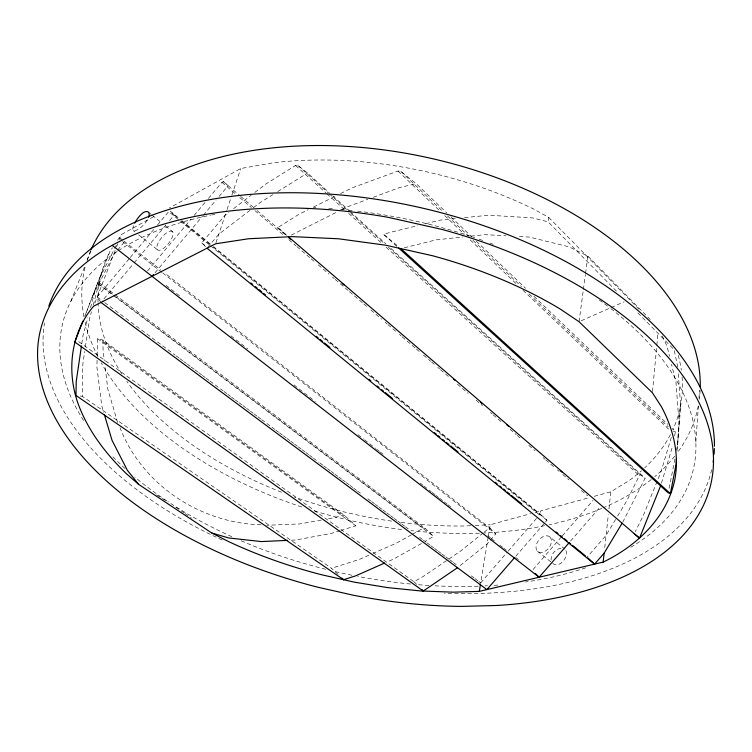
<?xml version="1.0" encoding="UTF-8"?>
<svg xmlns="http://www.w3.org/2000/svg" width="752" height="752" viewBox="0 0 752 752"><rect width="100%" height="100%" fill="white"/><g stroke="black" fill="none" stroke-linecap="round" stroke-linejoin="round"><path stroke-width="0.56" stroke-dasharray="3.76 2.82" d="M337.977 574.396L331.519 568.286L82.297 396.285L82.842 364.043L84.703 351.494M97.055 360.255L96.905 367.079L101.764 405.817L103.757 412.51M97.149 355.715L97.506 338.663L102.845 340.054L344.914 515.74L355.799 525.798L341.286 530.32M102.845 340.054L103.09 350.488L104.349 360.716M676.979 451.2L678.971 422.041L676.001 382.486L671.489 364.278M676.725 449.677L677.608 445.099L680.466 403.222L678.154 371.873M695.844 442.12L698.382 406.268M698.956 398.175L699.529 390.081M677.608 445.099L680.861 404.134M652.482 391.566L656.722 346.428M656.834 345.271L658.028 332.534M604.74 547.588L608.33 514.716M608.951 508.982L610.831 491.789L628.926 480.697A297.087 175 12.9 0 0 641.39 470.827M579.049 321.715L583.242 290.62M583.402 289.464L585.413 274.489M585.573 273.343L587.904 256.065L568.794 246.769L529.427 237.087L516.558 236.382M210.513 245.81L539.504 514.932L540.697 510.918L589.718 497.551M93.229 305.086L99.123 282.686L97.713 283.09L85.155 315.398M81.808 343.626L82.993 335.599L87.805 317.758M85.38 346.935L89.62 318.416L91.424 311.751M616.424 291.146L548.048 221.821L548.753 217.431L534.089 209.282A297.087 175 12.9 0 0 272.638 162.864L240.762 168.523L169.313 208.022M488.17 537.332L480.688 582.866L478.808 581.465M488.349 536.223L490.229 524.736L530.602 513.682M674.61 435.934L675.428 431.639L672.044 428.396M674.967 458.852L668.631 490.68M90.522 307.718L95.946 287.649M671.31 437.373L661.027 471.645L657.53 480.302M661.45 483.188L672.767 445.607M215.974 242.717L226.709 210.588M227.085 209.479L231.522 196.197M231.889 195.088L240.762 168.523M94.827 303.112L116.175 247.897M116.569 246.853L117.773 243.733M161.887 272.384L119.408 239.098L121.335 234.53L156.04 215.354M84.788 316.301L109.942 251.516L112.48 247.746M97.713 283.09L101.379 273.653M70.848 301.308L85.014 265.813M87.157 260.436L91.02 250.754M657.098 481.383L643.12 516.032L635.271 531.636M622.731 522.161L645.131 478.197L640.347 474.803L639.36 475.631L626.914 500.559L616.198 518.457M99.49 278.419L114.163 249.448M114.689 248.414L116.259 245.312M92.609 296.1L113.364 255.172L116.88 250.961M615.606 519.453L606.074 535.358L587.068 557.213M117.538 240.198L121.335 234.53M117.585 250.125L123.93 242.548L121.768 239.963M100.975 302.436L97.168 296.984L129.551 258.34M130.303 257.438L153.643 229.586M157.412 225.092L168.711 211.613L209.601 245.067M103.992 298.835L133.424 263.726M134.176 262.824L165.872 225.017M169.642 220.515L174.173 215.119L169.99 210.908L180.894 219.838M147.561 270.936L191.13 219.02M194.138 215.439L205.399 202.006M208.407 198.434L221.934 182.313L223.306 181.561L228.166 185.641L219.123 196.413M155.053 272.722L202.542 216.162M203.294 215.269L216.106 200.004M205.531 246.675L201.79 242.905L225.233 215.016L228.937 212.186M207.768 247.305L218.841 234.145L249.937 210.381M489.721 527.819L495.803 533.911L487.08 543.997L458.447 566.961M480.688 582.866L507.421 551.987M508.183 551.103L537.981 516.699M515.787 556.245L544.683 522.894M545.444 522.02L546.967 520.262L540.256 514.077M533.083 569.527L561.518 536.759M562.289 535.875L593.037 500.437M570.533 541.083L600.406 506.688M483.301 532.877L460.44 551.188L423.282 576.436L413.91 581.728L76.901 340.346M484.213 532.143L488.791 528.487L490.191 528.289L164.603 272.957M233.562 208.661L251.14 195.238M254.843 192.409L265.954 183.939L295.536 165.496L297.745 165.346L307.493 173.007L329.244 192.672M253.593 207.58L259.995 202.683L272.863 194.646M115.047 294.69L425.171 528.336L433.575 536.373L425.463 541.261M291.268 235.113L337.61 211.697M286.662 235.282L277.751 227.63L298.845 214.358L308.245 209.676M277.808 191.553L307.493 173.007M421.44 543.508L393.258 559.244L386.829 562.082M411.457 534.785L396.577 543.057L373.18 553.331M412.444 534.23L423.357 528.167L425.171 528.336M119.784 238.534L120.339 238.234L123.102 240.405M341.756 209.629L346.935 207.035L367.794 199.318M313.471 207.082L335.401 196.169M340.618 193.565L352.105 187.85L398.005 171.024L400.844 171.39L416.185 183.657L446.688 212.825M581.193 320.775L610.116 307.991M611.188 307.521L624.047 301.843M368.922 555.192L359.353 559.394L331.519 568.286M396.887 246.412L383.849 234.568L388.624 232.763L417.877 225.6M373.283 197.287L399.632 187.539L416.185 183.657M340.177 530.668L331.247 533.45L295.639 540.011L288.768 540.321M344.914 515.74L342.649 515.233L334.988 517.592L325.879 519.237M535.086 512.46L540.697 510.918M594.174 496.329L610.831 491.789M539.504 514.932L540.801 514.584L213.615 246.628M404.332 247.784L436.085 239.869L462.847 237.012M425.754 223.673L440.381 220.092L455.327 218.578M321.32 520.055L299.681 523.947L266.753 525.281M675.428 431.639L673.341 431.667M470.987 236.147L484.955 234.652L506.021 235.808M464.529 217.648L488.678 215.213L532.642 217.901L548.048 221.821M470.62 525.704L464.849 525.986A297.087 175 12.9 0 1 400.825 522.367M475.236 525.479L490.229 524.736M261 524.793C200.201 523.166 142.194 484.946 120.029 427.747M80.201 396.031L82.297 396.285M156.566 494.901L166.183 500.973M175.742 507.13L184.118 512.977M185.048 513.625L191.553 518.166M97.506 338.663L355.799 525.798M103.297 341.662L342.649 515.233M97.168 296.984L103.748 301.881M104.688 302.586L175.188 355.141M176.128 355.837L178.948 357.943M179.888 358.638L182.708 360.744M183.648 361.449L186.468 363.545M187.408 364.25L190.228 366.346M191.168 367.051L193.988 369.157M194.928 369.852L197.748 371.958M198.688 372.654L201.508 374.759M202.448 375.455L205.268 377.56M206.208 378.265L209.028 380.362M209.968 381.067L223.128 390.871M224.068 391.576L226.888 393.681M227.828 394.377L230.648 396.483M231.588 397.178L234.408 399.284M235.348 399.979L238.168 402.085M239.108 402.79L241.928 404.886M242.868 405.591L245.688 407.687M246.628 408.392L249.448 410.498M250.388 411.194L253.208 413.299M254.148 413.995L256.968 416.1M257.908 416.796L260.728 418.902M261.668 419.607L271.068 426.61M272.008 427.315L274.828 429.411M275.768 430.116L278.588 432.212M279.528 432.917L282.348 435.023M283.288 435.718L286.108 437.824M287.048 438.519L289.868 440.625M290.808 441.321L293.628 443.426M294.568 444.131L297.388 446.227M298.328 446.932L301.148 449.029M302.088 449.734L304.908 451.839M305.848 452.535L308.668 454.64M309.608 455.336L312.428 457.442M313.368 458.137L319.008 462.348M319.948 463.044L322.768 465.15M323.708 465.845L326.528 467.951M327.468 468.656L330.288 470.752M331.228 471.457L334.048 473.553M334.988 474.258L337.808 476.364M338.748 477.059L341.568 479.165M342.508 479.861L345.328 481.966M346.268 482.662L349.088 484.767M350.028 485.472L352.848 487.569M353.788 488.274L356.608 490.37M357.548 491.075L360.368 493.18M367.888 498.783L370.708 500.888M371.648 501.584L374.468 503.69M375.408 504.385L378.228 506.491M379.168 507.186L381.988 509.292M382.928 509.997L385.748 512.093M386.688 512.798L389.508 514.894M390.448 515.599L393.268 517.705M394.208 518.401L397.028 520.506M397.968 521.202L400.788 523.307M401.728 524.003L404.548 526.109M405.488 526.814L408.308 528.91M419.588 537.323L422.408 539.419M423.348 540.124L426.168 542.23M427.108 542.925L429.928 545.031M430.868 545.726L433.688 547.832M434.628 548.528L437.448 550.633M438.388 551.338L441.208 553.434M442.148 554.139L444.968 556.236M445.908 556.941L448.728 559.046M449.668 559.742L452.488 561.847M453.428 562.543L456.248 564.649M471.288 575.863L474.108 577.959M475.048 578.664L477.868 580.76M98.935 283.983L114.877 295.987M115.817 296.692L423.357 528.167M97.534 283.551L112.546 294.85M113.486 295.555L433.575 536.373M99.123 282.686L114.116 293.985M166.098 285.365L180.01 296.194M230.996 335.881L247.69 348.872M294.041 384.958L315.37 401.549M358.018 434.75L363.573 439.074M364.504 439.798L375.624 448.455M376.555 449.179L379.337 451.341M380.268 452.065L383.05 454.236M420.133 483.094L422.915 485.266M423.837 485.98L431.253 491.761M432.184 492.475L434.966 494.647M435.887 495.361L438.67 497.533M439.6 498.247L443.304 501.142M444.235 501.857L447.017 504.028M447.948 504.742L450.73 506.914M487.813 535.781L490.595 537.943M491.517 538.667L494.299 540.829M499.864 545.162L502.646 547.324M503.567 548.048L506.35 550.21M515.628 557.429L518.41 559.591M124.024 241.129L160.919 270.062M162.686 272.91L495.803 533.911M133.198 230.497L134.993 231.917M138.575 234.756L157.375 249.673M537.501 551.263L551.818 562.628M148.501 212.214L151.171 214.376M152.054 215.091L161.83 223.006M165.393 225.882L172.499 231.635A11.788 4.512 -51.3 0 1 163.908 248.047A11.788 4.512 -51.3 0 1 158.465 242.351A11.788 4.512 -51.3 0 1 172.499 231.635M549.881 536.994A9.456 6.354 -51.3 0 1 544.655 551.507A9.456 6.354 -51.3 0 1 536.618 543.959A9.456 6.354 -51.3 0 1 549.881 536.994L564.978 549.204M383.849 234.568L398.231 246.412M201.79 242.905L206.33 246.609M181.805 220.58L212.703 245.885M174.173 215.119L177.801 218.089M181.429 221.06L209.545 244.071M213.173 247.041L546.967 520.262M277.751 227.63L288.58 236.814M221.934 182.313L236.203 194.552M239.775 197.607L251.365 207.552M254.937 210.607L284.378 235.846M288.834 239.672L295.968 245.791M296.861 246.553L310.247 258.021M311.14 258.791L314.703 261.846M318.275 264.911L328.981 274.085M332.544 277.14L334.33 278.672M335.223 279.434L348.608 290.911M349.492 291.673L362.878 303.141M363.771 303.911L367.333 306.966M370.905 310.021L381.612 319.205M385.184 322.26L386.96 323.792M387.853 324.554L395.881 331.435M399.453 334.499L401.239 336.022M402.132 336.793L415.508 348.261M416.401 349.022L419.973 352.086M423.536 355.141L430.67 361.261M431.563 362.022L434.242 364.325M437.814 367.38L439.6 368.912M440.484 369.674L448.521 376.555M457.442 384.206L468.139 393.381M476.166 400.261L482.417 405.619M490.445 412.5L492.231 414.023M493.124 414.794L501.152 421.675M510.072 429.326L516.314 434.675M517.207 435.436L520.779 438.501M528.806 445.381L535.048 450.73M543.076 457.62L544.862 459.143M545.755 459.914L553.782 466.795M557.345 469.85L559.131 471.382M562.703 474.437L568.944 479.795M581.437 490.501L587.679 495.85M223.306 181.561L239.738 195.576M240.631 196.338L253.979 207.796M257.128 210.588L286.926 236.072M332.722 195.811L349.257 210.757M350.131 211.547L385.804 243.798M391.031 248.517L645.131 478.197M297.745 165.346L328.257 192.907M329.132 193.696L346.559 209.441M350.921 213.38L384.046 243.3M388.408 247.239L640.347 474.803M295.536 165.496L326.001 192.973M326.876 193.762L344.284 209.46M348.637 213.389L381.706 243.225M386.058 247.154L639.36 475.631M398.005 171.024L439.666 210.757M444.77 215.627L464.322 234.276M470.282 239.954L516.192 283.739M522.997 290.234L669.233 429.702M450.918 216.886L472.096 237.143M476.336 241.195L525.469 288.195M533.948 296.297L667.804 424.344M400.844 171.39L442.439 211.124M447.534 215.993L468.75 236.26M472.999 240.311L521.39 286.531M529.032 293.825L668.255 426.807M413.91 581.728L417.83 585.592M637.846 312.87L674.093 349.624L677.806 367.23M587.904 256.065L646.983 316.207M647.801 317.043L650.264 319.553M548.753 217.431L639.952 310.209M662.249 335.975L666.977 346.07L669.515 356.307M117.622 422.511L107.827 389.132L104.904 365.265M711.674 469.709A341.615 190.153 12.9 0 1 444.15 593.149M222.169 540.002A341.615 190.153 12.9 0 1 44.556 322.881M610.84 308.611A323.68 179.813 12.9 0 1 628.916 548.377M585.705 567.816A323.68 179.813 12.9 0 1 525.545 581.992M497.805 585.075A323.68 179.813 12.9 0 1 493.105 585.423M487.409 585.77A323.68 179.813 12.9 0 1 485.115 585.893M478.216 586.184A323.68 179.813 12.9 0 1 433.481 585.742M428.913 585.479A323.68 179.813 12.9 0 1 416.317 584.539M410.564 584.022A323.68 179.813 12.9 0 1 357.632 576.37M351.917 575.233A323.68 179.813 12.9 0 1 333.634 571.219M325.682 569.283A323.68 179.813 12.9 0 1 240.161 540.387M231.823 536.693A323.68 179.813 12.9 0 1 167.837 501.584M166.878 500.945A323.68 179.813 12.9 0 1 134.834 477.059M125.105 468.571A323.68 179.813 12.9 0 1 111.7 455.58M83.604 420.471A323.68 179.813 12.9 0 1 117.359 251.337M118.308 250.707A323.68 179.813 12.9 0 1 210.494 215.213M211.613 214.997A323.68 179.813 12.9 0 1 214.978 214.348M313.556 207.665A323.68 179.813 12.9 0 1 315.887 207.759M328.774 208.445A323.68 179.813 12.9 0 1 332.309 208.689M340.562 209.357A323.68 179.813 12.9 0 1 343.946 209.658M348.467 210.109A323.68 179.813 12.9 0 1 353.008 210.588M357.557 211.115A323.68 179.813 12.9 0 1 474.766 237.698M479.099 239.192A323.68 179.813 12.9 0 1 483.404 240.715M489.862 243.075A323.68 179.813 12.9 0 1 493.19 244.325M599.222 299.982A323.68 179.813 12.9 0 1 609.975 307.944M698.251 405.995A314.374 185.509 12.9 0 1 677.449 452.572M674.694 456.173A314.374 185.509 12.9 0 1 654.776 476.627M651.251 479.532A314.374 185.509 12.9 0 1 603.001 507.891M601.938 508.343A314.374 185.509 12.9 0 1 549.242 524.736M544.721 525.686A314.374 185.509 12.9 0 1 484.1 532.989M479.4 533.187A314.374 185.509 12.9 0 1 410.959 530.621M401.653 529.54A314.374 185.509 12.9 0 1 313.687 510.758M301.768 506.98A314.374 185.509 12.9 0 1 101.191 362.737M97.91 356.598A314.374 185.509 12.9 0 1 84.882 321.142M83.961 316.705A314.374 185.509 12.9 0 1 85.766 264.629M87.063 260.295A314.374 185.509 12.9 0 1 90.663 250.632M700.131 390.156A314.374 185.509 12.9 0 1 699.332 399.303M133.555 225.628A11.947 3.788 -54 0 0 137.099 229.839A11.947 4.907 -48.5 0 0 148.247 218.089M552.701 563.342A9.372 6.73 -47.6 0 0 558.04 564.63A9.372 6.044 -54.7 0 0 564.893 558.698A9.372 6.044 -54.7 0 0 565.927 550.53M551.131 560.099A9.372 6.73 -47.6 0 1 560.146 548.387A9.372 6.044 -54.7 0 1 561.988 548.086M682.073 377.006A297.087 175 12.9 0 1 672.955 429.486M670.417 434.675A297.087 175 12.9 0 1 644.699 467.838M391.623 521.127A297.087 175 12.9 0 1 294.549 497.063M281.558 492.203A297.087 175 12.9 0 1 126.806 381.32M121.721 373.763A297.087 175 12.9 0 1 98.07 303.432M98.042 302.276A297.087 175 12.9 0 1 109.942 251.516M678.248 355.311A297.087 175 12.9 0 1 681.321 370.238"/><path stroke-width="1.13" d="M676.424 459.369L676.104 464.031L670.399 493.632L668.03 492.682L398.626 247.991M603.16 562.101C636.953 545.83 667.297 517.197 674.892 479.212A307.982 168.175 12.9 0 0 661.563 406.945L652.369 392.723L579.049 321.715L559.761 308.743A307.982 168.175 12.9 0 0 432.635 255.765L385.607 245.19L338.381 238.769L292.284 236.636L248.545 238.751L215.617 243.798L93.652 306.177C69.005 334.715 65.95 376.517 80.755 410.404A307.982 168.175 12.9 0 0 126.233 473.553L138.584 484.335L211.754 532.98L227.771 541.196A307.982 168.175 12.9 0 0 321.499 574.725L354.333 582.151L387.449 587.575L420.537 590.94L453.268 592.172L479.334 591.382L603.16 562.101L604.138 553.152L622.139 523.157M81.47 345.911L76.225 381.433L76.008 395.505L343.636 579.736L355.724 575.825L384.686 563.032M479.334 591.382L480.519 583.928M660.792 485.397L639.52 538.169L634.218 533.713M82.861 321.245L74.796 342.01L423.263 591.044L457.554 567.675M152.036 276.313L153.54 274.518M514.265 558.003L486.892 589.596L100.975 302.436M112.17 245.321A344.021 188.602 12.9 0 1 388.192 217.337L441.819 229.388A344.021 188.602 12.9 0 1 712.294 444.047A344.021 188.602 12.9 0 1 496.734 605.492L461.502 606.394A344.021 188.602 12.9 0 1 353.12 595.189L317.203 587.068A344.021 188.602 12.9 0 1 37.6 356.937C36.143 307.822 71.083 267.665 112.17 245.321L539.137 577.245L569.001 542.841M207.026 248.188L594.578 564.132L604.138 553.152M287.621 540.378L261.273 541.572L228.683 537.971L211.754 532.98M250.858 282.94L252.672 284.416M255.398 286.644L257.212 288.129M259.036 289.605L261.762 291.832M263.576 293.318L265.39 294.793M316.282 336.304L318.096 337.789M319.92 339.274L322.646 341.493M324.46 342.978L329.912 347.424M368.988 379.299L370.802 380.785M377.166 385.973L378.98 387.459M381.706 389.677L383.52 391.162M385.344 392.647L392.61 398.579M434.412 432.673L436.226 434.158M438.049 435.643L439.864 437.119M442.59 439.347L444.404 440.832M446.227 442.308L448.953 444.535M450.768 446.021L458.034 451.952M495.295 482.342L497.11 483.827M499.836 486.046L501.65 487.531M503.473 489.016L505.288 490.492M507.102 491.977L509.828 494.205M511.651 495.681L521.644 503.84M556.17 532.002L557.993 533.488M560.719 535.715L562.534 537.191M564.348 538.676L567.083 540.904M568.897 542.38L570.712 543.865M572.535 545.35L585.253 555.728M288.439 236.814L639.52 538.169M288.702 237.604L290.479 239.127M342.113 283.448L343.899 284.98M453.39 378.961L455.176 380.493M480.5 402.301L482.276 403.824M506.81 424.805L508.587 426.337M560.221 470.649L561.998 472.181M400.929 248.63L670.399 493.632M587.904 557.975L594.578 564.132M342.019 578.203L343.636 579.736M535.349 573.447L539.137 577.245M421.731 589.474L423.263 591.044M138.584 484.335L127.351 470.263L112.048 440.371L104.415 414.737M48.833 306.073A341.615 190.153 12.9 0 1 410.695 205.512A341.615 190.153 12.9 0 1 714.428 446.284M714.381 448.577A341.615 190.153 12.9 0 1 714.071 454.246M713.469 459.839A341.615 190.153 12.9 0 1 713.15 462.057M91.124 249.57A314.374 185.509 12.9 0 1 430.501 158.23A314.374 185.509 12.9 0 1 700.244 386.678M134.646 223.212A11.947 3.788 -54 0 1 143.745 212.299A11.947 4.907 -48.5 0 1 148.567 217.309"/></g></svg>
